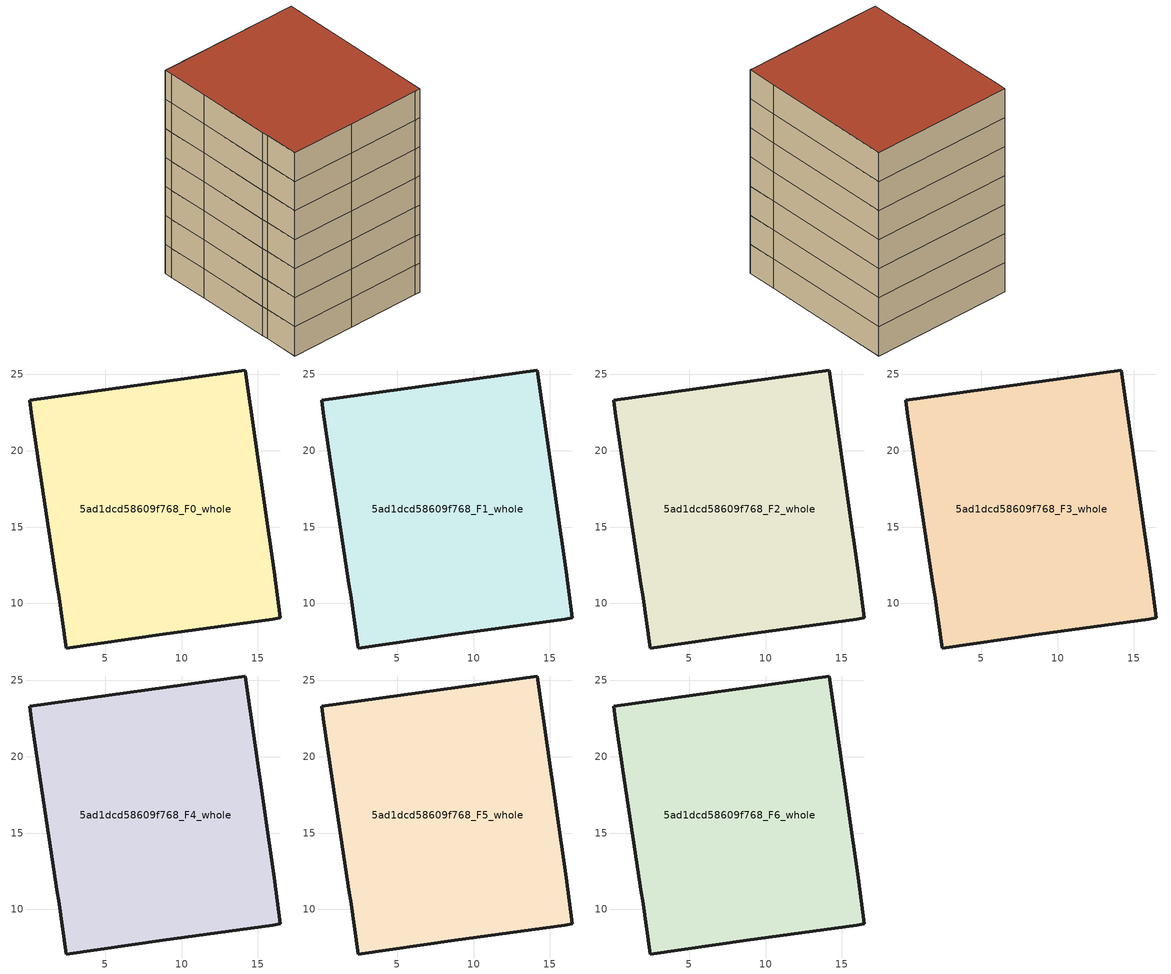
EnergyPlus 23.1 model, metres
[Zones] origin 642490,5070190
5ad1dcd58609f768_F0_whole
 floor ground (EU_floor_Construction): 14.17,25.29 16.07,12.08 16.47,9.08 15.97,8.98 8.76,7.98 2.46,7.08 1.96,10.59 1.86,11.09 0.76,18.49 0.16,22.5 0.06,23.3 z0
 wall outside (EU_wall_Construction): 0.06,23.3 0.16,22.5 0.76,18.49 1.86,11.09 1.96,10.59 2.46,7.08 8.76,7.98 15.97,8.98 16.47,9.08 16.07,12.08 14.17,25.29 0.06,23.3 z0:3
5ad1dcd58609f768_F1_whole
 floor to 5ad1dcd58609f768_F0_whole (EU_floor_Construction): 14.17,25.29 16.07,12.08 16.47,9.08 15.97,8.98 8.76,7.98 2.46,7.08 1.96,10.59 1.86,11.09 0.76,18.49 0.16,22.5 0.06,23.3 z3
 wall outside (EU_wall_Construction): 0.06,23.3 0.16,22.5 0.76,18.49 1.86,11.09 1.96,10.59 2.46,7.08 8.76,7.98 15.97,8.98 16.47,9.08 16.07,12.08 14.17,25.29 0.06,23.3 z3:6
5ad1dcd58609f768_F2_whole
 floor to 5ad1dcd58609f768_F1_whole (EU_floor_Construction): 14.17,25.29 16.07,12.08 16.47,9.08 15.97,8.98 8.76,7.98 2.46,7.08 1.96,10.59 1.86,11.09 0.76,18.49 0.16,22.5 0.06,23.3 z6
 wall outside (EU_wall_Construction): 0.06,23.3 0.16,22.5 0.76,18.49 1.86,11.09 1.96,10.59 2.46,7.08 8.76,7.98 15.97,8.98 16.47,9.08 16.07,12.08 14.17,25.29 0.06,23.3 z6:9
5ad1dcd58609f768_F3_whole
 floor to 5ad1dcd58609f768_F2_whole (EU_floor_Construction): 14.17,25.29 16.07,12.08 16.47,9.08 15.97,8.98 8.76,7.98 2.46,7.08 1.96,10.59 1.86,11.09 0.76,18.49 0.16,22.5 0.06,23.3 z9
 wall outside (EU_wall_Construction): 0.06,23.3 0.16,22.5 0.76,18.49 1.86,11.09 1.96,10.59 2.46,7.08 8.76,7.98 15.97,8.98 16.47,9.08 16.07,12.08 14.17,25.29 0.06,23.3 z9:12
5ad1dcd58609f768_F4_whole
 floor to 5ad1dcd58609f768_F3_whole (EU_floor_Construction): 14.17,25.29 16.07,12.08 16.47,9.08 15.97,8.98 8.76,7.98 2.46,7.08 1.96,10.59 1.86,11.09 0.76,18.49 0.16,22.5 0.06,23.3 z12
 wall outside (EU_wall_Construction): 0.06,23.3 0.16,22.5 0.76,18.49 1.86,11.09 1.96,10.59 2.46,7.08 8.76,7.98 15.97,8.98 16.47,9.08 16.07,12.08 14.17,25.29 0.06,23.3 z12:15
5ad1dcd58609f768_F5_whole
 floor to 5ad1dcd58609f768_F4_whole (EU_floor_Construction): 14.17,25.29 16.07,12.08 16.47,9.08 15.97,8.98 8.76,7.98 2.46,7.08 1.96,10.59 1.86,11.09 0.76,18.49 0.16,22.5 0.06,23.3 z15
 wall outside (EU_wall_Construction): 0.06,23.3 0.16,22.5 0.76,18.49 1.86,11.09 1.96,10.59 2.46,7.08 8.76,7.98 15.97,8.98 16.47,9.08 16.07,12.08 14.17,25.29 0.06,23.3 z15:18
5ad1dcd58609f768_F6_whole
 floor to 5ad1dcd58609f768_F5_whole (EU_floor_Construction): 14.17,25.29 16.07,12.08 16.47,9.08 15.97,8.98 8.76,7.98 2.46,7.08 1.96,10.59 1.86,11.09 0.76,18.49 0.16,22.5 0.06,23.3 z18
 wall outside (EU_wall_Construction): 0.06,23.3 0.16,22.5 0.76,18.49 1.86,11.09 1.96,10.59 2.46,7.08 8.76,7.98 15.97,8.98 16.47,9.08 16.07,12.08 14.17,25.29 0.06,23.3 z18:21
 roof outside (EU_roof_Construction): 15.97,8.98 16.47,9.08 16.07,12.08 14.17,25.29 0.06,23.3 0.16,22.5 0.76,18.49 1.86,11.09 1.96,10.59 2.46,7.08 8.76,7.98 z21
[Building]
EU S2 Campaign: North Axis=0; Terrain=City; Solar Distribution=FullExterior
[Site:Location]
Lyon-Bron: Latitude=45.75; Longitude=5; Time Zone=1; Elevation=198
[SizingPeriod:WeatherFileDays]
AnnualSizingPeriod: Begin Month=1; Begin Day of Month=1; End Month=12; End Day of Month=31; Day of Week for Start Day=Monday; Use Weather File Daylight Saving Period=No; Use Weather File Rain and Snow Indicators=No
[MATERIAL]
EU_InternalMass_Material: Roughness=MediumRough; Thickness=0.1; Conductivity=1; Density=1800; Specific Heat=900; Thermal Absorptance=0.9; Solar Absorptance=0.7; Visible Absorptance=0.7
[MATERIAL:NOMASS] Roughness=MediumRough; Thermal Absorptance=0.9; Solar Absorptance=0.7; Visible Absorptance=0.7
Name | Thermal Resistance
EU_wall_NoMass | 0.776494
EU_roof_NoMass | 0.486893
EU_floor_NoMass | 0.421597
[CONSTRUCTION]
EU_wall_Construction: EU_wall_NoMass
EU_roof_Construction: EU_roof_NoMass
EU_floor_Construction: EU_floor_NoMass
EU_InternalMass_Construction: EU_InternalMass_Material
[ZONE] Type=1; Multiplier=1; Ceiling Height=autocalculate; Floor Area=autocalculate; Part of Total Floor Area=Yes
Name | Volume
5ad1dcd58609f768_F0_whole | 699.182
5ad1dcd58609f768_F1_whole; 5ad1dcd58609f768_F2_whole; 5ad1dcd58609f768_F3_whole; 5ad1dcd58609f768_F4_whole; 5ad1dcd58609f768_F5_whole; 5ad1dcd58609f768_F6_whole | 699.183
[INTERNALMASS] Construction=EU_InternalMass_Construction; Surface Area=233.061
Name | Zone or ZoneList
5ad1dcd58609f768_F0_whole_EU_InternalMass | 5ad1dcd58609f768_F0_whole
5ad1dcd58609f768_F1_whole_EU_InternalMass | 5ad1dcd58609f768_F1_whole
5ad1dcd58609f768_F2_whole_EU_InternalMass | 5ad1dcd58609f768_F2_whole
5ad1dcd58609f768_F3_whole_EU_InternalMass | 5ad1dcd58609f768_F3_whole
5ad1dcd58609f768_F4_whole_EU_InternalMass | 5ad1dcd58609f768_F4_whole
5ad1dcd58609f768_F5_whole_EU_InternalMass | 5ad1dcd58609f768_F5_whole
5ad1dcd58609f768_F6_whole_EU_InternalMass | 5ad1dcd58609f768_F6_whole
[OTHEREQUIPMENT] Fuel Type=Electricity; Design Level Calculation Method=Watts/Area; Power per Zone Floor Area=1; Fraction Latent=0; Fraction Radiant=0; Fraction Lost=0; Carbon Dioxide Generation Rate=0; EndUse Subcategory=EU_Step8_InternalGains
Name | Zone or ZoneList or Space or SpaceList | Schedule
EU_Step8_InternalGain_5ad1dcd58609f768_F0_whole_f000 | 5ad1dcd58609f768_F0_whole | EU_Step8_GainSchedule_5ad1dcd58609f768_F0_whole_f000
EU_Step8_InternalGain_5ad1dcd58609f768_F1_whole_f000 | 5ad1dcd58609f768_F1_whole | EU_Step8_GainSchedule_5ad1dcd58609f768_F1_whole_f000
EU_Step8_InternalGain_5ad1dcd58609f768_F2_whole_f000 | 5ad1dcd58609f768_F2_whole | EU_Step8_GainSchedule_5ad1dcd58609f768_F2_whole_f000
EU_Step8_InternalGain_5ad1dcd58609f768_F3_whole_f000 | 5ad1dcd58609f768_F3_whole | EU_Step8_GainSchedule_5ad1dcd58609f768_F3_whole_f000
EU_Step8_InternalGain_5ad1dcd58609f768_F4_whole_f000 | 5ad1dcd58609f768_F4_whole | EU_Step8_GainSchedule_5ad1dcd58609f768_F4_whole_f000
EU_Step8_InternalGain_5ad1dcd58609f768_F5_whole_f000 | 5ad1dcd58609f768_F5_whole | EU_Step8_GainSchedule_5ad1dcd58609f768_F5_whole_f000
EU_Step8_InternalGain_5ad1dcd58609f768_F6_whole_f000 | 5ad1dcd58609f768_F6_whole | EU_Step8_GainSchedule_5ad1dcd58609f768_F6_whole_f000
[ZONEVENTILATION:DESIGNFLOWRATE] Schedule=EU_AlwaysOn; Design Flow Rate Calculation Method=AirChanges/Hour; Air Changes per Hour=0.693814; Ventilation Type=Natural; Fan Pressure Rise=0; Fan Total Efficiency=1; Constant Term Coefficient=1; Temperature Term Coefficient=0; Velocity Term Coefficient=0; Velocity Squared Term Coefficient=0; Minimum Indoor Temperature=-100; Maximum Indoor Temperature=100; Delta Temperature=-100; Minimum Outdoor Temperature=-100; Maximum Outdoor Temperature=100; Maximum Wind Speed=40
Name | Zone or ZoneList or Space or SpaceList
EU_ConstantAir_5ad1dcd58609f768_F0_whole | 5ad1dcd58609f768_F0_whole
EU_ConstantAir_5ad1dcd58609f768_F1_whole | 5ad1dcd58609f768_F1_whole
EU_ConstantAir_5ad1dcd58609f768_F2_whole | 5ad1dcd58609f768_F2_whole
EU_ConstantAir_5ad1dcd58609f768_F3_whole | 5ad1dcd58609f768_F3_whole
EU_ConstantAir_5ad1dcd58609f768_F4_whole | 5ad1dcd58609f768_F4_whole
EU_ConstantAir_5ad1dcd58609f768_F5_whole | 5ad1dcd58609f768_F5_whole
EU_ConstantAir_5ad1dcd58609f768_F6_whole | 5ad1dcd58609f768_F6_whole
[HVACTEMPLATE:THERMOSTAT] Constant Heating Setpoint=20; Constant Cooling Setpoint=50
EU_HeatOnly_5ad1dcd58609f768_F0_whole; EU_HeatOnly_5ad1dcd58609f768_F1_whole; EU_HeatOnly_5ad1dcd58609f768_F2_whole; EU_HeatOnly_5ad1dcd58609f768_F3_whole; EU_HeatOnly_5ad1dcd58609f768_F4_whole; EU_HeatOnly_5ad1dcd58609f768_F5_whole; EU_HeatOnly_5ad1dcd58609f768_F6_whole
[HVACTEMPLATE:ZONE:IDEALLOADSAIRSYSTEM] System Availability Schedule=EU_AlwaysOn; Maximum Heating Supply Air Temperature=50; Minimum Cooling Supply Air Temperature=13; Maximum Heating Supply Air Humidity Ratio=0.0156; Minimum Cooling Supply Air Humidity Ratio=0.0077; Heating Limit=NoLimit; Cooling Limit=NoLimit; Heating Availability Schedule=EU_AlwaysOn; Cooling Availability Schedule=EU_CoolingOff; Dehumidification Control Type=ConstantSensibleHeatRatio; Cooling Sensible Heat Ratio=0.7; Dehumidification Setpoint=60; Humidification Control Type=None; Humidification Setpoint=30; Outdoor Air Method=None; Outdoor Air Flow Rate per Person=0.00944; Outdoor Air Flow Rate per Zone Floor Area=0; Outdoor Air Flow Rate per Zone=0; Demand Controlled Ventilation Type=None; Outdoor Air Economizer Type=NoEconomizer; Heat Recovery Type=None; Sensible Heat Recovery Effectiveness=0.7; Latent Heat Recovery Effectiveness=0.65
Name | Template Thermostat
5ad1dcd58609f768_F0_whole | EU_HeatOnly_5ad1dcd58609f768_F0_whole
5ad1dcd58609f768_F1_whole | EU_HeatOnly_5ad1dcd58609f768_F1_whole
5ad1dcd58609f768_F2_whole | EU_HeatOnly_5ad1dcd58609f768_F2_whole
5ad1dcd58609f768_F3_whole | EU_HeatOnly_5ad1dcd58609f768_F3_whole
5ad1dcd58609f768_F4_whole | EU_HeatOnly_5ad1dcd58609f768_F4_whole
5ad1dcd58609f768_F5_whole | EU_HeatOnly_5ad1dcd58609f768_F5_whole
5ad1dcd58609f768_F6_whole | EU_HeatOnly_5ad1dcd58609f768_F6_whole
[SIZING:ZONE] Zone Cooling Design Supply Air Temperature Input Method=SupplyAirTemperature; Zone Cooling Design Supply Air Temperature=13; Zone Heating Design Supply Air Temperature Input Method=SupplyAirTemperature; Zone Heating Design Supply Air Temperature=50; Zone Cooling Design Supply Air Humidity Ratio=0.008; Zone Heating Design Supply Air Humidity Ratio=0.008; Cooling Design Air Flow Method=DesignDay; Cooling Design Air Flow Rate=0; Cooling Minimum Air Flow per Zone Floor Area=0.000762; Cooling Minimum Air Flow=0; Cooling Minimum Air Flow Fraction=0.2; Heating Design Air Flow Method=DesignDay; Heating Design Air Flow Rate=0; Heating Maximum Air Flow per Zone Floor Area=0.002032; Heating Maximum Air Flow=0.141576; Heating Maximum Air Flow Fraction=0.3; Account for Dedicated Outdoor Air System=No; Dedicated Outdoor Air System Control Strategy=NeutralSupplyAir; Dedicated Outdoor Air Low Setpoint Temperature for Design=autosize; Dedicated Outdoor Air High Setpoint Temperature for Design=autosize; Zone Load Sizing Method=Sensible Load Only No Latent Load; Zone Latent Cooling Design Supply Air Humidity Ratio Input Method=HumidityRatioDifference; Zone Cooling Design Supply Air Humidity Ratio Difference=0.005; Zone Latent Heating Design Supply Air Humidity Ratio Input Method=HumidityRatioDifference; Zone Humidification Design Supply Air Humidity Ratio Difference=0.005
5ad1dcd58609f768_F0_whole; 5ad1dcd58609f768_F1_whole; 5ad1dcd58609f768_F2_whole; 5ad1dcd58609f768_F3_whole; 5ad1dcd58609f768_F4_whole; 5ad1dcd58609f768_F5_whole; 5ad1dcd58609f768_F6_whole
[SCHEDULE:CONSTANT]
Name | Hourly Value
EU_AlwaysOn | 1
EU_CoolingOff | 0
[SCHEDULE:FILE] Column Number=1; Rows to Skip at Top=0; Number of Hours of Data=8760; Column Separator=Comma; Interpolate to Timestep=No; Minutes per Item=60; Adjust Schedule for Daylight Savings=Yes
Name | File
EU_Step8_GainSchedule_5ad1dcd58609f768_F0_whole_f000 | C:\Users\o_iseri\Desktop\OpenUBEM\openubem\outputs\eu_evidence\EU-11\FR-LYO-HAUTCOEURPENTES\idfs\5ad1dcd58609f768\5ad1dcd58609f768_F0_whole_f000_gain.csv
EU_Step8_GainSchedule_5ad1dcd58609f768_F1_whole_f000 | C:\Users\o_iseri\Desktop\OpenUBEM\openubem\outputs\eu_evidence\EU-11\FR-LYO-HAUTCOEURPENTES\idfs\5ad1dcd58609f768\5ad1dcd58609f768_F1_whole_f000_gain.csv
EU_Step8_GainSchedule_5ad1dcd58609f768_F2_whole_f000 | C:\Users\o_iseri\Desktop\OpenUBEM\openubem\outputs\eu_evidence\EU-11\FR-LYO-HAUTCOEURPENTES\idfs\5ad1dcd58609f768\5ad1dcd58609f768_F2_whole_f000_gain.csv
EU_Step8_GainSchedule_5ad1dcd58609f768_F3_whole_f000 | C:\Users\o_iseri\Desktop\OpenUBEM\openubem\outputs\eu_evidence\EU-11\FR-LYO-HAUTCOEURPENTES\idfs\5ad1dcd58609f768\5ad1dcd58609f768_F3_whole_f000_gain.csv
EU_Step8_GainSchedule_5ad1dcd58609f768_F4_whole_f000 | C:\Users\o_iseri\Desktop\OpenUBEM\openubem\outputs\eu_evidence\EU-11\FR-LYO-HAUTCOEURPENTES\idfs\5ad1dcd58609f768\5ad1dcd58609f768_F4_whole_f000_gain.csv
EU_Step8_GainSchedule_5ad1dcd58609f768_F5_whole_f000 | C:\Users\o_iseri\Desktop\OpenUBEM\openubem\outputs\eu_evidence\EU-11\FR-LYO-HAUTCOEURPENTES\idfs\5ad1dcd58609f768\5ad1dcd58609f768_F5_whole_f000_gain.csv
EU_Step8_GainSchedule_5ad1dcd58609f768_F6_whole_f000 | C:\Users\o_iseri\Desktop\OpenUBEM\openubem\outputs\eu_evidence\EU-11\FR-LYO-HAUTCOEURPENTES\idfs\5ad1dcd58609f768\5ad1dcd58609f768_F6_whole_f000_gain.csv
